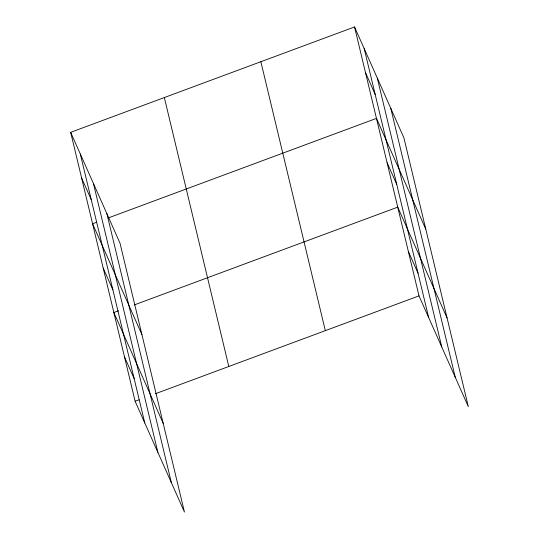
<?xml version="1.0" encoding="UTF-8"?>
<svg xmlns="http://www.w3.org/2000/svg" width="539" height="539" viewBox="0 0 539 539"><rect width="100%" height="100%" fill="white"/><g stroke="black" fill="none" stroke-linecap="round" stroke-linejoin="round"><path stroke-width="0.81" d="M70.663 132.325L119.995 243.123L184.453 512.05L135.121 401.252L70.663 132.325L354.547 26.95L403.879 137.748L468.337 406.675L419.005 295.877L354.547 26.95M96.481 222.311L92.58 223.759L141.912 334.557M108.191 217.965L376.465 118.385L425.797 229.183M118.533 310.767L113.85 312.505L163.182 423.304M134.15 304.973L397.735 207.131L447.067 317.929M135.121 401.252L139.028 399.803M155.421 393.719L419.005 295.877M365.503 72.671L375.164 94.359M387.103 162.758L396.758 184.446M408.373 251.504L418.028 273.192M81.618 178.038L91.273 199.733M103.212 268.132L112.873 289.82M124.489 356.879L134.144 378.567M390.788 108.346L455.246 377.273M377.293 78.047L441.758 346.975M364.202 48.638L428.667 317.565M260.863 61.722L325.327 330.65M164.341 97.552L228.805 366.48M106.897 213.713L171.362 482.641M93.409 183.422L157.873 452.349M80.318 154.013L144.775 422.94"/></g></svg>
